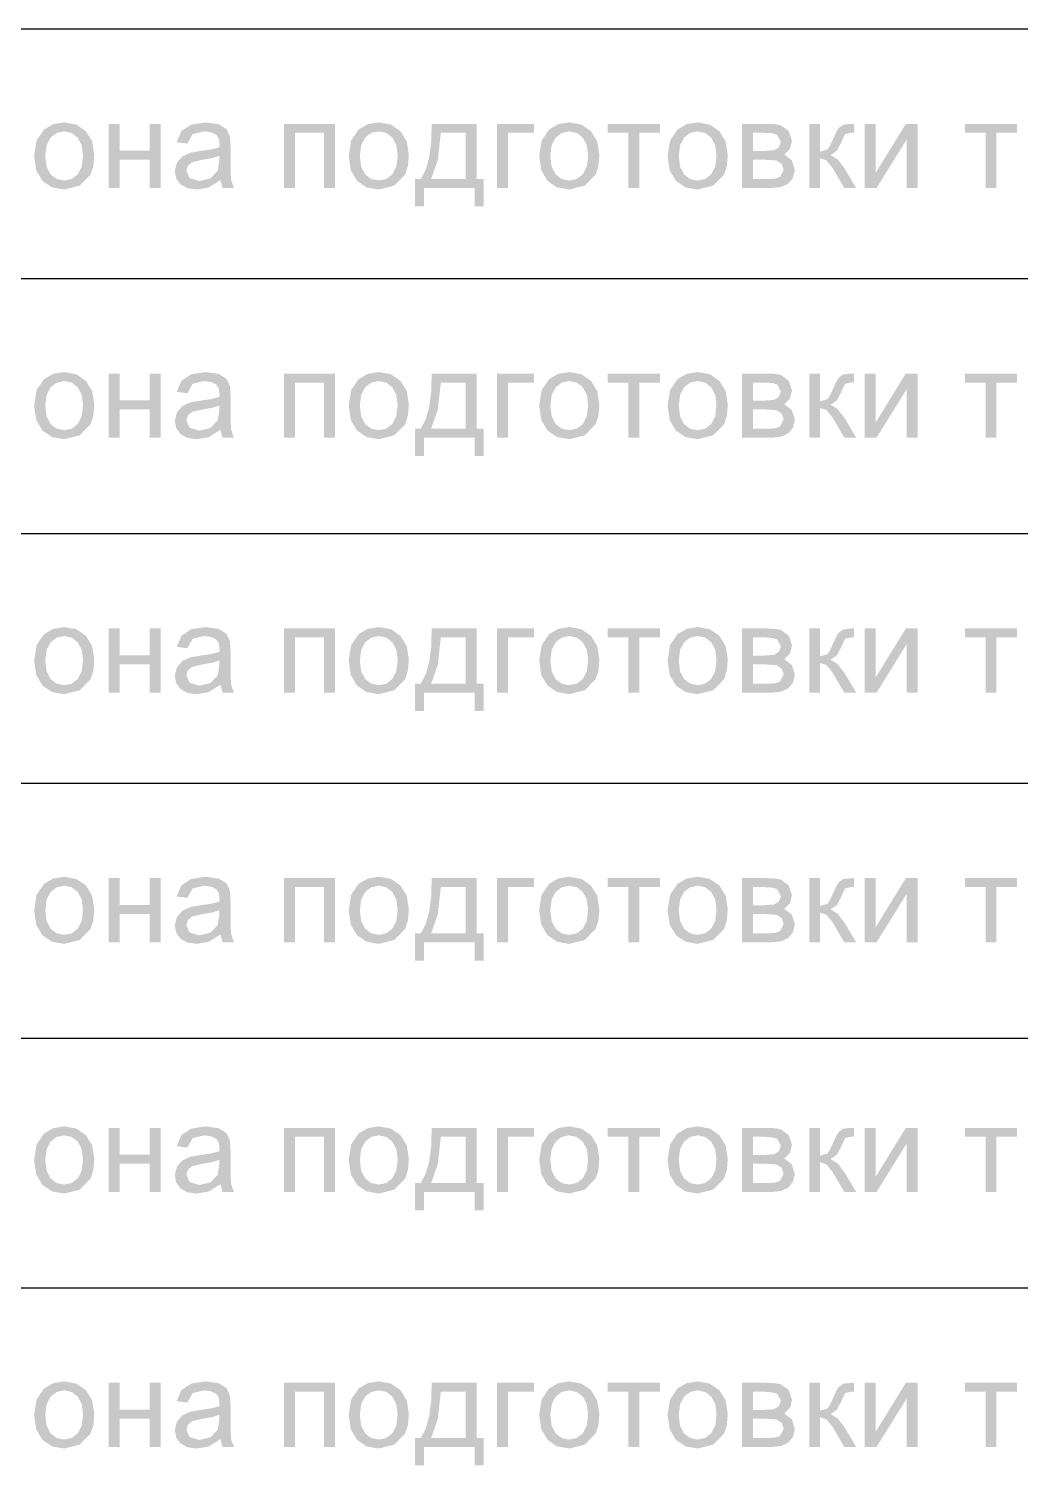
# Model space of a CAD drawing. Header units: millimetres. Extents: x 0 to 420, y 0 to 297.
# Drawn here: x 36.63 to 44.53, y 168.21 to 179.66 of the extents above; entities that cross this region are included whole.
import ezdxf

# ---------------------------------------------------------------- set-up
doc = ezdxf.new("R2010")
doc.units = ezdxf.units.MM
doc.layers.get('0').update_dxf_attribs({"linetype": 'CONTINUOUS'})

msp = doc.modelspace()

# ---------------------------------------------------------------- hatches: boundary and pattern name
at = {"true_color": 0x0000fb}
h = msp.add_hatch(color=0, dxfattribs=at)
h.paths.add_polyline_path([(36.668519, 178.648981), (36.688087, 178.77266), (36.747342, 178.859545), (36.820585, 178.901989), (36.908297, 178.91632), (37.004278, 178.898957), (37.080828, 178.846867), (37.131195, 178.76453), (37.148076, 178.656147), (37.140634, 178.567401), (37.11831, 178.500153), (37.032321, 178.41251), (36.908297, 178.38109), (36.811146, 178.398178), (36.734664, 178.449992), (36.685055, 178.533984)], flags=0)
h.paths.add_polyline_path([(36.757264, 178.648981), (36.768013, 178.562509), (36.800259, 178.501255), (36.848697, 178.464806), (36.908297, 178.452748), (36.967415, 178.464875), (37.015784, 178.501807), (37.04803, 178.563749), (37.058779, 178.651737), (37.04803, 178.734833), (37.015784, 178.795604), (36.967415, 178.832329), (36.908297, 178.844662), (36.848697, 178.832329), (36.800259, 178.795604), (36.768013, 178.734488)], flags=0)
for points in [[(37.262359, 178.904745), (37.349451, 178.904745), (37.349451, 178.691976), (37.58978, 178.691976), (37.58978, 178.904745), (37.676872, 178.904745), (37.676872, 178.392666), (37.58978, 178.392666), (37.58978, 178.619767), (37.349451, 178.619767), (37.349451, 178.392666), (37.262359, 178.392666)], [(38.661616, 178.904745), (39.065657, 178.904745), (39.065657, 178.392666), (38.979116, 178.392666), (38.979116, 178.833087), (38.748708, 178.833087), (38.748708, 178.392666), (38.661616, 178.392666)], [(40.358695, 178.904745), (40.653596, 178.904745), (40.653596, 178.833087), (40.445787, 178.833087), (40.445787, 178.392666), (40.358695, 178.392666)], [(41.241101, 178.904745), (41.657268, 178.904745), (41.657268, 178.833087), (41.492455, 178.833087), (41.492455, 178.392666), (41.406465, 178.392666), (41.406465, 178.833087), (41.241101, 178.833087)], [(42.847181, 178.904745), (42.934273, 178.904745), (42.934273, 178.683708), (42.992151, 178.699142), (43.012546, 178.730216), (43.041209, 178.792297), (43.063947, 178.842389), (43.08255, 178.872223), (43.11893, 178.89813), (43.186179, 178.904745), (43.203266, 178.904745), (43.203266, 178.833087), (43.179013, 178.833638), (43.135467, 178.823165), (43.122306, 178.802081), (43.104599, 178.760327), (43.068218, 178.690873), (43.017507, 178.655596), (43.073042, 178.622109), (43.12775, 178.551416), (43.222559, 178.392666), (43.127199, 178.392666), (43.034594, 178.551416), (42.984434, 178.614254), (42.934273, 178.629689), (42.934273, 178.392666), (42.847181, 178.392666)], [(43.289922, 178.904745), (43.377014, 178.904745), (43.377014, 178.514485), (43.617344, 178.904745), (43.71105, 178.904745), (43.71105, 178.392666), (43.62451, 178.392666), (43.62451, 178.780722), (43.383629, 178.392666), (43.289922, 178.392666)], [(44.088075, 178.904745), (44.504242, 178.904745), (44.504242, 178.833087), (44.339429, 178.833087), (44.339429, 178.392666), (44.253439, 178.392666), (44.253439, 178.833087), (44.088075, 178.833087)], [(37.262359, 176.915078), (37.349451, 176.915078), (37.349451, 176.702309), (37.58978, 176.702309), (37.58978, 176.915078), (37.676872, 176.915078), (37.676872, 176.402999), (37.58978, 176.402999), (37.58978, 176.6301), (37.349451, 176.6301), (37.349451, 176.402999), (37.262359, 176.402999)], [(38.661616, 176.915078), (39.065657, 176.915078), (39.065657, 176.402999), (38.979116, 176.402999), (38.979116, 176.84342), (38.748708, 176.84342), (38.748708, 176.402999), (38.661616, 176.402999)], [(40.358695, 176.915078), (40.653596, 176.915078), (40.653596, 176.84342), (40.445787, 176.84342), (40.445787, 176.402999), (40.358695, 176.402999)], [(41.241101, 176.915078), (41.657268, 176.915078), (41.657268, 176.84342), (41.492455, 176.84342), (41.492455, 176.402999), (41.406465, 176.402999), (41.406465, 176.84342), (41.241101, 176.84342)], [(42.847181, 176.915078), (42.934273, 176.915078), (42.934273, 176.694041), (42.992151, 176.709475), (43.012546, 176.74055), (43.041209, 176.80263), (43.063947, 176.852722), (43.08255, 176.882557), (43.11893, 176.908464), (43.186179, 176.915078), (43.203266, 176.915078), (43.203266, 176.84342), (43.179013, 176.843972), (43.135467, 176.833498), (43.122306, 176.812414), (43.104599, 176.77066), (43.068218, 176.701207), (43.017507, 176.665929), (43.073042, 176.632443), (43.12775, 176.561749), (43.222559, 176.402999), (43.127199, 176.402999), (43.034594, 176.561749), (42.984434, 176.624588), (42.934273, 176.640022), (42.934273, 176.402999), (42.847181, 176.402999)], [(43.289922, 176.915078), (43.377014, 176.915078), (43.377014, 176.524818), (43.617344, 176.915078), (43.71105, 176.915078), (43.71105, 176.402999), (43.62451, 176.402999), (43.62451, 176.791055), (43.383629, 176.402999), (43.289922, 176.402999)], [(44.088075, 176.915078), (44.504242, 176.915078), (44.504242, 176.84342), (44.339429, 176.84342), (44.339429, 176.402999), (44.253439, 176.402999), (44.253439, 176.84342), (44.088075, 176.84342)], [(37.262359, 174.883078), (37.349451, 174.883078), (37.349451, 174.670309), (37.58978, 174.670309), (37.58978, 174.883078), (37.676872, 174.883078), (37.676872, 174.370999), (37.58978, 174.370999), (37.58978, 174.5981), (37.349451, 174.5981), (37.349451, 174.370999), (37.262359, 174.370999)], [(38.661616, 174.883078), (39.065657, 174.883078), (39.065657, 174.370999), (38.979116, 174.370999), (38.979116, 174.81142), (38.748708, 174.81142), (38.748708, 174.370999), (38.661616, 174.370999)], [(40.358695, 174.883078), (40.653596, 174.883078), (40.653596, 174.81142), (40.445787, 174.81142), (40.445787, 174.370999), (40.358695, 174.370999)], [(41.241101, 174.883078), (41.657268, 174.883078), (41.657268, 174.81142), (41.492455, 174.81142), (41.492455, 174.370999), (41.406465, 174.370999), (41.406465, 174.81142), (41.241101, 174.81142)], [(42.847181, 174.883078), (42.934273, 174.883078), (42.934273, 174.662041), (42.992151, 174.677475), (43.012546, 174.70855), (43.041209, 174.77063), (43.063947, 174.820722), (43.08255, 174.850557), (43.11893, 174.876464), (43.186179, 174.883078), (43.203266, 174.883078), (43.203266, 174.81142), (43.179013, 174.811972), (43.135467, 174.801498), (43.122306, 174.780414), (43.104599, 174.73866), (43.068218, 174.669207), (43.017507, 174.633929), (43.073042, 174.600443), (43.12775, 174.529749), (43.222559, 174.370999), (43.127199, 174.370999), (43.034594, 174.529749), (42.984434, 174.592588), (42.934273, 174.608022), (42.934273, 174.370999), (42.847181, 174.370999)], [(43.289922, 174.883078), (43.377014, 174.883078), (43.377014, 174.492818), (43.617344, 174.883078), (43.71105, 174.883078), (43.71105, 174.370999), (43.62451, 174.370999), (43.62451, 174.759055), (43.383629, 174.370999), (43.289922, 174.370999)], [(44.088075, 174.883078), (44.504242, 174.883078), (44.504242, 174.81142), (44.339429, 174.81142), (44.339429, 174.370999), (44.253439, 174.370999), (44.253439, 174.81142), (44.088075, 174.81142)], [(37.262359, 172.893412), (37.349451, 172.893412), (37.349451, 172.680643), (37.58978, 172.680643), (37.58978, 172.893412), (37.676872, 172.893412), (37.676872, 172.381333), (37.58978, 172.381333), (37.58978, 172.608433), (37.349451, 172.608433), (37.349451, 172.381333), (37.262359, 172.381333)], [(38.661616, 172.893412), (39.065657, 172.893412), (39.065657, 172.381333), (38.979116, 172.381333), (38.979116, 172.821754), (38.748708, 172.821754), (38.748708, 172.381333), (38.661616, 172.381333)], [(40.358695, 172.893412), (40.653596, 172.893412), (40.653596, 172.821754), (40.445787, 172.821754), (40.445787, 172.381333), (40.358695, 172.381333)], [(41.241101, 172.893412), (41.657268, 172.893412), (41.657268, 172.821754), (41.492455, 172.821754), (41.492455, 172.381333), (41.406465, 172.381333), (41.406465, 172.821754), (41.241101, 172.821754)], [(42.847181, 172.893412), (42.934273, 172.893412), (42.934273, 172.672374), (42.992151, 172.687808), (43.012546, 172.718883), (43.041209, 172.780964), (43.063947, 172.831055), (43.08255, 172.86089), (43.11893, 172.886797), (43.186179, 172.893412), (43.203266, 172.893412), (43.203266, 172.821754), (43.179013, 172.822305), (43.135467, 172.811832), (43.122306, 172.790748), (43.104599, 172.748993), (43.068218, 172.67954), (43.017507, 172.644262), (43.073042, 172.610776), (43.12775, 172.540083), (43.222559, 172.381333), (43.127199, 172.381333), (43.034594, 172.540083), (42.984434, 172.602921), (42.934273, 172.618355), (42.934273, 172.381333), (42.847181, 172.381333)], [(43.289922, 172.893412), (43.377014, 172.893412), (43.377014, 172.503151), (43.617344, 172.893412), (43.71105, 172.893412), (43.71105, 172.381333), (43.62451, 172.381333), (43.62451, 172.769388), (43.383629, 172.381333), (43.289922, 172.381333)], [(44.088075, 172.893412), (44.504242, 172.893412), (44.504242, 172.821754), (44.339429, 172.821754), (44.339429, 172.381333), (44.253439, 172.381333), (44.253439, 172.821754), (44.088075, 172.821754)], [(37.262359, 170.903745), (37.349451, 170.903745), (37.349451, 170.690976), (37.58978, 170.690976), (37.58978, 170.903745), (37.676872, 170.903745), (37.676872, 170.391666), (37.58978, 170.391666), (37.58978, 170.618767), (37.349451, 170.618767), (37.349451, 170.391666), (37.262359, 170.391666)], [(38.661616, 170.903745), (39.065657, 170.903745), (39.065657, 170.391666), (38.979116, 170.391666), (38.979116, 170.832087), (38.748708, 170.832087), (38.748708, 170.391666), (38.661616, 170.391666)], [(40.358695, 170.903745), (40.653596, 170.903745), (40.653596, 170.832087), (40.445787, 170.832087), (40.445787, 170.391666), (40.358695, 170.391666)], [(41.241101, 170.903745), (41.657268, 170.903745), (41.657268, 170.832087), (41.492455, 170.832087), (41.492455, 170.391666), (41.406465, 170.391666), (41.406465, 170.832087), (41.241101, 170.832087)], [(42.847181, 170.903745), (42.934273, 170.903745), (42.934273, 170.682708), (42.992151, 170.698142), (43.012546, 170.729216), (43.041209, 170.791297), (43.063947, 170.841389), (43.08255, 170.871223), (43.11893, 170.89713), (43.186179, 170.903745), (43.203266, 170.903745), (43.203266, 170.832087), (43.179013, 170.832638), (43.135467, 170.822165), (43.122306, 170.801081), (43.104599, 170.759327), (43.068218, 170.689873), (43.017507, 170.654596), (43.073042, 170.621109), (43.12775, 170.550416), (43.222559, 170.391666), (43.127199, 170.391666), (43.034594, 170.550416), (42.984434, 170.613255), (42.934273, 170.628689), (42.934273, 170.391666), (42.847181, 170.391666)], [(43.289922, 170.903745), (43.377014, 170.903745), (43.377014, 170.513485), (43.617344, 170.903745), (43.71105, 170.903745), (43.71105, 170.391666), (43.62451, 170.391666), (43.62451, 170.779722), (43.383629, 170.391666), (43.289922, 170.391666)], [(44.088075, 170.903745), (44.504242, 170.903745), (44.504242, 170.832087), (44.339429, 170.832087), (44.339429, 170.391666), (44.253439, 170.391666), (44.253439, 170.832087), (44.088075, 170.832087)], [(37.262359, 168.871745), (37.349451, 168.871745), (37.349451, 168.658976), (37.58978, 168.658976), (37.58978, 168.871745), (37.676872, 168.871745), (37.676872, 168.359666), (37.58978, 168.359666), (37.58978, 168.586767), (37.349451, 168.586767), (37.349451, 168.359666), (37.262359, 168.359666)], [(38.661616, 168.871745), (39.065657, 168.871745), (39.065657, 168.359666), (38.979116, 168.359666), (38.979116, 168.800087), (38.748708, 168.800087), (38.748708, 168.359666), (38.661616, 168.359666)], [(40.358695, 168.871745), (40.653596, 168.871745), (40.653596, 168.800087), (40.445787, 168.800087), (40.445787, 168.359666), (40.358695, 168.359666)], [(41.241101, 168.871745), (41.657268, 168.871745), (41.657268, 168.800087), (41.492455, 168.800087), (41.492455, 168.359666), (41.406465, 168.359666), (41.406465, 168.800087), (41.241101, 168.800087)], [(42.847181, 168.871745), (42.934273, 168.871745), (42.934273, 168.650708), (42.992151, 168.666142), (43.012546, 168.697216), (43.041209, 168.759297), (43.063947, 168.809389), (43.08255, 168.839223), (43.11893, 168.86513), (43.186179, 168.871745), (43.203266, 168.871745), (43.203266, 168.800087), (43.179013, 168.800638), (43.135467, 168.790165), (43.122306, 168.769081), (43.104599, 168.727327), (43.068218, 168.657873), (43.017507, 168.622596), (43.073042, 168.589109), (43.12775, 168.518416), (43.222559, 168.359666), (43.127199, 168.359666), (43.034594, 168.518416), (42.984434, 168.581255), (42.934273, 168.596689), (42.934273, 168.359666), (42.847181, 168.359666)], [(43.289922, 168.871745), (43.377014, 168.871745), (43.377014, 168.481485), (43.617344, 168.871745), (43.71105, 168.871745), (43.71105, 168.359666), (43.62451, 168.359666), (43.62451, 168.747722), (43.383629, 168.359666), (43.289922, 168.359666)], [(44.088075, 168.871745), (44.504242, 168.871745), (44.504242, 168.800087), (44.339429, 168.800087), (44.339429, 168.359666), (44.253439, 168.359666), (44.253439, 168.800087), (44.088075, 168.800087)]]:
    msp.add_hatch(color=0, dxfattribs=at).paths.add_polyline_path(points, flags=0)
h = msp.add_hatch(color=0, dxfattribs=at)
h.paths.add_polyline_path([(38.153675, 178.456056), (38.06052, 178.397627), (37.964608, 178.38109), (37.889919, 178.391426), (37.835073, 178.422432), (37.801104, 178.469285), (37.789873, 178.527714), (37.806961, 178.596064), (37.851609, 178.646225), (37.914448, 178.674888), (37.991618, 178.688117), (38.082431, 178.701347), (38.145958, 178.717883), (38.146509, 178.740483), (38.140377, 178.785614), (38.122256, 178.815448), (38.080501, 178.83729), (38.023037, 178.844662), (37.932638, 178.823165), (37.889643, 178.747097), (37.804756, 178.758673), (37.84279, 178.846867), (37.919409, 178.89813), (38.035715, 178.91632), (38.1421, 178.900886), (38.202733, 178.86175), (38.229743, 178.803321), (38.234153, 178.722844), (38.234153, 178.607089), (38.235462, 178.508352), (38.239665, 178.453851), (38.261713, 178.392666), (38.170763, 178.392666)], flags=0)
h.paths.add_polyline_path([(38.145958, 178.649532), (38.086909, 178.631618), (38.004296, 178.617011), (37.928779, 178.599372), (37.894604, 178.57126), (37.882477, 178.529919), (37.908384, 178.472041), (37.985554, 178.44889), (38.074851, 178.470939), (38.132178, 178.531021), (38.145958, 178.618113)], flags=0)
h = msp.add_hatch(color=0, dxfattribs=at)
h.paths.add_polyline_path([(39.176279, 178.648981), (39.195847, 178.77266), (39.255103, 178.859545), (39.328345, 178.901989), (39.416058, 178.91632), (39.512038, 178.898957), (39.588588, 178.846867), (39.638955, 178.76453), (39.655836, 178.656147), (39.648395, 178.567401), (39.626071, 178.500153), (39.540081, 178.41251), (39.416058, 178.38109), (39.318906, 178.398178), (39.242425, 178.449992), (39.192815, 178.533984)], flags=0)
h.paths.add_polyline_path([(39.265025, 178.648981), (39.275773, 178.562509), (39.308019, 178.501255), (39.356457, 178.464806), (39.416058, 178.452748), (39.475175, 178.464875), (39.523544, 178.501807), (39.555791, 178.563749), (39.566539, 178.651737), (39.555791, 178.734833), (39.523544, 178.795604), (39.475175, 178.832329), (39.416058, 178.844662), (39.356457, 178.832329), (39.308019, 178.795604), (39.275773, 178.734488)], flags=0)
h = msp.add_hatch(color=0, dxfattribs=at)
h.paths.add_polyline_path([(39.837918, 178.904745), (40.195106, 178.904745), (40.195106, 178.464324), (40.250779, 178.464324), (40.250779, 178.247696), (40.179121, 178.247696), (40.179121, 178.392666), (39.776182, 178.392666), (39.776182, 178.247696), (39.704524, 178.247696), (39.704524, 178.464324), (39.750275, 178.464324), (39.789859, 178.538333), (39.817661, 178.636372), (39.833681, 178.758492)], flags=0)
h.paths.add_polyline_path([(39.910679, 178.833087), (39.886356, 178.616046), (39.833509, 178.464324), (40.108565, 178.464324), (40.108565, 178.833087)], flags=0)
h = msp.add_hatch(color=0, dxfattribs=at)
h.paths.add_polyline_path([(40.694665, 178.648981), (40.714233, 178.77266), (40.773489, 178.859545), (40.846732, 178.901989), (40.934444, 178.91632), (41.030424, 178.898957), (41.106974, 178.846867), (41.157341, 178.76453), (41.174222, 178.656147), (41.166781, 178.567401), (41.144457, 178.500153), (41.058467, 178.41251), (40.934444, 178.38109), (40.837292, 178.398178), (40.760811, 178.449992), (40.711202, 178.533984)], flags=0)
h.paths.add_polyline_path([(40.783411, 178.648981), (40.794159, 178.562509), (40.826406, 178.501255), (40.874844, 178.464806), (40.934444, 178.452748), (40.993562, 178.464875), (41.041931, 178.501807), (41.074177, 178.563749), (41.084926, 178.651737), (41.074177, 178.734833), (41.041931, 178.795604), (40.993562, 178.832329), (40.934444, 178.844662), (40.874844, 178.832329), (40.826406, 178.795604), (40.794159, 178.734488)], flags=0)
h = msp.add_hatch(color=0, dxfattribs=at)
h.paths.add_polyline_path([(41.718364, 178.648981), (41.737932, 178.77266), (41.797188, 178.859545), (41.870431, 178.901989), (41.958143, 178.91632), (42.054123, 178.898957), (42.130673, 178.846867), (42.181041, 178.76453), (42.197922, 178.656147), (42.19048, 178.567401), (42.168156, 178.500153), (42.082166, 178.41251), (41.958143, 178.38109), (41.860991, 178.398178), (41.78451, 178.449992), (41.734901, 178.533984)], flags=0)
h.paths.add_polyline_path([(41.80711, 178.648981), (41.817859, 178.562509), (41.850105, 178.501255), (41.898543, 178.464806), (41.958143, 178.452748), (42.017261, 178.464875), (42.06563, 178.501807), (42.097876, 178.563749), (42.108625, 178.651737), (42.097876, 178.734833), (42.06563, 178.795604), (42.017261, 178.832329), (41.958143, 178.844662), (41.898543, 178.832329), (41.850105, 178.795604), (41.817859, 178.734488)], flags=0)
h = msp.add_hatch(color=0, dxfattribs=at)
h.paths.add_polyline_path([(42.312204, 178.904745), (42.512296, 178.904745), (42.576443, 178.901575), (42.621987, 178.892618), (42.683723, 178.847419), (42.709631, 178.769146), (42.694197, 178.704654), (42.648997, 178.659454), (42.708528, 178.614254), (42.732782, 178.535982), (42.717141, 178.472454), (42.680416, 178.427944), (42.622539, 178.401416), (42.543164, 178.392666), (42.312204, 178.392666)], flags=0)
h.paths.add_polyline_path([(42.399296, 178.68922), (42.491901, 178.68922), (42.567417, 178.694732), (42.6049, 178.718434), (42.621436, 178.760878), (42.592773, 178.817102), (42.553843, 178.829022), (42.494657, 178.833087), (42.399296, 178.833087)], flags=0)
h.paths.add_polyline_path([(42.399296, 178.464324), (42.513398, 178.464324), (42.575479, 178.468527), (42.614822, 178.481412), (42.643485, 178.540392), (42.6275, 178.585591), (42.586158, 178.612601), (42.504027, 178.618113), (42.399296, 178.618113)], flags=0)
h = msp.add_hatch(color=0, dxfattribs=at)
h.paths.add_polyline_path([(36.668519, 176.659314), (36.688087, 176.782993), (36.747342, 176.869879), (36.820585, 176.912322), (36.908297, 176.926654), (37.004278, 176.909291), (37.080828, 176.857201), (37.131195, 176.774863), (37.148076, 176.66648), (37.140634, 176.577735), (37.11831, 176.510486), (37.032321, 176.422843), (36.908297, 176.391424), (36.811146, 176.408511), (36.734664, 176.460326), (36.685055, 176.544317)], flags=0)
h.paths.add_polyline_path([(36.757264, 176.659314), (36.768013, 176.572843), (36.800259, 176.511589), (36.848697, 176.47514), (36.908297, 176.463082), (36.967415, 176.475208), (37.015784, 176.51214), (37.04803, 176.574083), (37.058779, 176.66207), (37.04803, 176.745166), (37.015784, 176.805938), (36.967415, 176.842662), (36.908297, 176.854996), (36.848697, 176.842662), (36.800259, 176.805938), (36.768013, 176.744822)], flags=0)
h = msp.add_hatch(color=0, dxfattribs=at)
h.paths.add_polyline_path([(38.153675, 176.466389), (38.06052, 176.40796), (37.964608, 176.391424), (37.889919, 176.401759), (37.835073, 176.432765), (37.801104, 176.479618), (37.789873, 176.538047), (37.806961, 176.606398), (37.851609, 176.656558), (37.914448, 176.685222), (37.991618, 176.698451), (38.082431, 176.71168), (38.145958, 176.728216), (38.146509, 176.750816), (38.140377, 176.795947), (38.122256, 176.825781), (38.080501, 176.847623), (38.023037, 176.854996), (37.932638, 176.833498), (37.889643, 176.757431), (37.804756, 176.769006), (37.84279, 176.857201), (37.919409, 176.908464), (38.035715, 176.926654), (38.1421, 176.91122), (38.202733, 176.872083), (38.229743, 176.813655), (38.234153, 176.733177), (38.234153, 176.617422), (38.235462, 176.518686), (38.239665, 176.464184), (38.261713, 176.402999), (38.170763, 176.402999)], flags=0)
h.paths.add_polyline_path([(38.145958, 176.659866), (38.086909, 176.641951), (38.004296, 176.627344), (37.928779, 176.609705), (37.894604, 176.581593), (37.882477, 176.540252), (37.908384, 176.482374), (37.985554, 176.459223), (38.074851, 176.481272), (38.132178, 176.541354), (38.145958, 176.628446)], flags=0)
h = msp.add_hatch(color=0, dxfattribs=at)
h.paths.add_polyline_path([(39.176279, 176.659314), (39.195847, 176.782993), (39.255103, 176.869879), (39.328345, 176.912322), (39.416058, 176.926654), (39.512038, 176.909291), (39.588588, 176.857201), (39.638955, 176.774863), (39.655836, 176.66648), (39.648395, 176.577735), (39.626071, 176.510486), (39.540081, 176.422843), (39.416058, 176.391424), (39.318906, 176.408511), (39.242425, 176.460326), (39.192815, 176.544317)], flags=0)
h.paths.add_polyline_path([(39.265025, 176.659314), (39.275773, 176.572843), (39.308019, 176.511589), (39.356457, 176.47514), (39.416058, 176.463082), (39.475175, 176.475208), (39.523544, 176.51214), (39.555791, 176.574083), (39.566539, 176.66207), (39.555791, 176.745166), (39.523544, 176.805938), (39.475175, 176.842662), (39.416058, 176.854996), (39.356457, 176.842662), (39.308019, 176.805938), (39.275773, 176.744822)], flags=0)
h = msp.add_hatch(color=0, dxfattribs=at)
h.paths.add_polyline_path([(39.837918, 176.915078), (40.195106, 176.915078), (40.195106, 176.474657), (40.250779, 176.474657), (40.250779, 176.25803), (40.179121, 176.25803), (40.179121, 176.402999), (39.776182, 176.402999), (39.776182, 176.25803), (39.704524, 176.25803), (39.704524, 176.474657), (39.750275, 176.474657), (39.789859, 176.548667), (39.817661, 176.646705), (39.833681, 176.768825)], flags=0)
h.paths.add_polyline_path([(39.910679, 176.84342), (39.886356, 176.626379), (39.833509, 176.474657), (40.108565, 176.474657), (40.108565, 176.84342)], flags=0)
h = msp.add_hatch(color=0, dxfattribs=at)
h.paths.add_polyline_path([(40.694665, 176.659314), (40.714233, 176.782993), (40.773489, 176.869879), (40.846732, 176.912322), (40.934444, 176.926654), (41.030424, 176.909291), (41.106974, 176.857201), (41.157341, 176.774863), (41.174222, 176.66648), (41.166781, 176.577735), (41.144457, 176.510486), (41.058467, 176.422843), (40.934444, 176.391424), (40.837292, 176.408511), (40.760811, 176.460326), (40.711202, 176.544317)], flags=0)
h.paths.add_polyline_path([(40.783411, 176.659314), (40.794159, 176.572843), (40.826406, 176.511589), (40.874844, 176.47514), (40.934444, 176.463082), (40.993562, 176.475208), (41.041931, 176.51214), (41.074177, 176.574083), (41.084926, 176.66207), (41.074177, 176.745166), (41.041931, 176.805938), (40.993562, 176.842662), (40.934444, 176.854996), (40.874844, 176.842662), (40.826406, 176.805938), (40.794159, 176.744822)], flags=0)
h = msp.add_hatch(color=0, dxfattribs=at)
h.paths.add_polyline_path([(41.718364, 176.659314), (41.737932, 176.782993), (41.797188, 176.869879), (41.870431, 176.912322), (41.958143, 176.926654), (42.054123, 176.909291), (42.130673, 176.857201), (42.181041, 176.774863), (42.197922, 176.66648), (42.19048, 176.577735), (42.168156, 176.510486), (42.082166, 176.422843), (41.958143, 176.391424), (41.860991, 176.408511), (41.78451, 176.460326), (41.734901, 176.544317)], flags=0)
h.paths.add_polyline_path([(41.80711, 176.659314), (41.817859, 176.572843), (41.850105, 176.511589), (41.898543, 176.47514), (41.958143, 176.463082), (42.017261, 176.475208), (42.06563, 176.51214), (42.097876, 176.574083), (42.108625, 176.66207), (42.097876, 176.745166), (42.06563, 176.805938), (42.017261, 176.842662), (41.958143, 176.854996), (41.898543, 176.842662), (41.850105, 176.805938), (41.817859, 176.744822)], flags=0)
h = msp.add_hatch(color=0, dxfattribs=at)
h.paths.add_polyline_path([(42.312204, 176.915078), (42.512296, 176.915078), (42.576443, 176.911909), (42.621987, 176.902952), (42.683723, 176.857752), (42.709631, 176.779479), (42.694197, 176.714987), (42.648997, 176.669787), (42.708528, 176.624588), (42.732782, 176.546315), (42.717141, 176.482788), (42.680416, 176.438277), (42.622539, 176.41175), (42.543164, 176.402999), (42.312204, 176.402999)], flags=0)
h.paths.add_polyline_path([(42.399296, 176.699553), (42.491901, 176.699553), (42.567417, 176.705065), (42.6049, 176.728768), (42.621436, 176.771211), (42.592773, 176.827435), (42.553843, 176.839355), (42.494657, 176.84342), (42.399296, 176.84342)], flags=0)
h.paths.add_polyline_path([(42.399296, 176.474657), (42.513398, 176.474657), (42.575479, 176.47886), (42.614822, 176.491745), (42.643485, 176.550725), (42.6275, 176.595925), (42.586158, 176.622934), (42.504027, 176.628446), (42.399296, 176.628446)], flags=0)
h = msp.add_hatch(color=0, dxfattribs=at)
h.paths.add_polyline_path([(36.668519, 174.627314), (36.688087, 174.750993), (36.747342, 174.837879), (36.820585, 174.880322), (36.908297, 174.894654), (37.004278, 174.877291), (37.080828, 174.825201), (37.131195, 174.742863), (37.148076, 174.63448), (37.140634, 174.545735), (37.11831, 174.478486), (37.032321, 174.390843), (36.908297, 174.359424), (36.811146, 174.376511), (36.734664, 174.428326), (36.685055, 174.512317)], flags=0)
h.paths.add_polyline_path([(36.757264, 174.627314), (36.768013, 174.540843), (36.800259, 174.479589), (36.848697, 174.44314), (36.908297, 174.431082), (36.967415, 174.443209), (37.015784, 174.48014), (37.04803, 174.542083), (37.058779, 174.63007), (37.04803, 174.713166), (37.015784, 174.773938), (36.967415, 174.810662), (36.908297, 174.822996), (36.848697, 174.810662), (36.800259, 174.773938), (36.768013, 174.712822)], flags=0)
h = msp.add_hatch(color=0, dxfattribs=at)
h.paths.add_polyline_path([(38.153675, 174.434389), (38.06052, 174.37596), (37.964608, 174.359424), (37.889919, 174.369759), (37.835073, 174.400765), (37.801104, 174.447618), (37.789873, 174.506047), (37.806961, 174.574398), (37.851609, 174.624558), (37.914448, 174.653222), (37.991618, 174.666451), (38.082431, 174.67968), (38.145958, 174.696216), (38.146509, 174.718816), (38.140377, 174.763947), (38.122256, 174.793781), (38.080501, 174.815623), (38.023037, 174.822996), (37.932638, 174.801498), (37.889643, 174.725431), (37.804756, 174.737006), (37.84279, 174.825201), (37.919409, 174.876464), (38.035715, 174.894654), (38.1421, 174.87922), (38.202733, 174.840084), (38.229743, 174.781655), (38.234153, 174.701177), (38.234153, 174.585422), (38.235462, 174.486686), (38.239665, 174.432184), (38.261713, 174.370999), (38.170763, 174.370999)], flags=0)
h.paths.add_polyline_path([(38.145958, 174.627866), (38.086909, 174.609951), (38.004296, 174.595344), (37.928779, 174.577705), (37.894604, 174.549593), (37.882477, 174.508252), (37.908384, 174.450374), (37.985554, 174.427223), (38.074851, 174.449272), (38.132178, 174.509354), (38.145958, 174.596446)], flags=0)
h = msp.add_hatch(color=0, dxfattribs=at)
h.paths.add_polyline_path([(39.176279, 174.627314), (39.195847, 174.750993), (39.255103, 174.837879), (39.328345, 174.880322), (39.416058, 174.894654), (39.512038, 174.877291), (39.588588, 174.825201), (39.638955, 174.742863), (39.655836, 174.63448), (39.648395, 174.545735), (39.626071, 174.478486), (39.540081, 174.390843), (39.416058, 174.359424), (39.318906, 174.376511), (39.242425, 174.428326), (39.192815, 174.512317)], flags=0)
h.paths.add_polyline_path([(39.265025, 174.627314), (39.275773, 174.540843), (39.308019, 174.479589), (39.356457, 174.44314), (39.416058, 174.431082), (39.475175, 174.443209), (39.523544, 174.48014), (39.555791, 174.542083), (39.566539, 174.63007), (39.555791, 174.713166), (39.523544, 174.773938), (39.475175, 174.810662), (39.416058, 174.822996), (39.356457, 174.810662), (39.308019, 174.773938), (39.275773, 174.712822)], flags=0)
h = msp.add_hatch(color=0, dxfattribs=at)
h.paths.add_polyline_path([(39.837918, 174.883078), (40.195106, 174.883078), (40.195106, 174.442657), (40.250779, 174.442657), (40.250779, 174.22603), (40.179121, 174.22603), (40.179121, 174.370999), (39.776182, 174.370999), (39.776182, 174.22603), (39.704524, 174.22603), (39.704524, 174.442657), (39.750275, 174.442657), (39.789859, 174.516667), (39.817661, 174.614705), (39.833681, 174.736825)], flags=0)
h.paths.add_polyline_path([(39.910679, 174.81142), (39.886356, 174.594379), (39.833509, 174.442657), (40.108565, 174.442657), (40.108565, 174.81142)], flags=0)
h = msp.add_hatch(color=0, dxfattribs=at)
h.paths.add_polyline_path([(40.694665, 174.627314), (40.714233, 174.750993), (40.773489, 174.837879), (40.846732, 174.880322), (40.934444, 174.894654), (41.030424, 174.877291), (41.106974, 174.825201), (41.157341, 174.742863), (41.174222, 174.63448), (41.166781, 174.545735), (41.144457, 174.478486), (41.058467, 174.390843), (40.934444, 174.359424), (40.837292, 174.376511), (40.760811, 174.428326), (40.711202, 174.512317)], flags=0)
h.paths.add_polyline_path([(40.783411, 174.627314), (40.794159, 174.540843), (40.826406, 174.479589), (40.874844, 174.44314), (40.934444, 174.431082), (40.993562, 174.443209), (41.041931, 174.48014), (41.074177, 174.542083), (41.084926, 174.63007), (41.074177, 174.713166), (41.041931, 174.773938), (40.993562, 174.810662), (40.934444, 174.822996), (40.874844, 174.810662), (40.826406, 174.773938), (40.794159, 174.712822)], flags=0)
h = msp.add_hatch(color=0, dxfattribs=at)
h.paths.add_polyline_path([(41.718364, 174.627314), (41.737932, 174.750993), (41.797188, 174.837879), (41.870431, 174.880322), (41.958143, 174.894654), (42.054123, 174.877291), (42.130673, 174.825201), (42.181041, 174.742863), (42.197922, 174.63448), (42.19048, 174.545735), (42.168156, 174.478486), (42.082166, 174.390843), (41.958143, 174.359424), (41.860991, 174.376511), (41.78451, 174.428326), (41.734901, 174.512317)], flags=0)
h.paths.add_polyline_path([(41.80711, 174.627314), (41.817859, 174.540843), (41.850105, 174.479589), (41.898543, 174.44314), (41.958143, 174.431082), (42.017261, 174.443209), (42.06563, 174.48014), (42.097876, 174.542083), (42.108625, 174.63007), (42.097876, 174.713166), (42.06563, 174.773938), (42.017261, 174.810662), (41.958143, 174.822996), (41.898543, 174.810662), (41.850105, 174.773938), (41.817859, 174.712822)], flags=0)
h = msp.add_hatch(color=0, dxfattribs=at)
h.paths.add_polyline_path([(42.312204, 174.883078), (42.512296, 174.883078), (42.576443, 174.879909), (42.621987, 174.870952), (42.683723, 174.825752), (42.709631, 174.747479), (42.694197, 174.682987), (42.648997, 174.637787), (42.708528, 174.592588), (42.732782, 174.514315), (42.717141, 174.450788), (42.680416, 174.406277), (42.622539, 174.37975), (42.543164, 174.370999), (42.312204, 174.370999)], flags=0)
h.paths.add_polyline_path([(42.399296, 174.667553), (42.491901, 174.667553), (42.567417, 174.673065), (42.6049, 174.696768), (42.621436, 174.739211), (42.592773, 174.795435), (42.553843, 174.807355), (42.494657, 174.81142), (42.399296, 174.81142)], flags=0)
h.paths.add_polyline_path([(42.399296, 174.442657), (42.513398, 174.442657), (42.575479, 174.44686), (42.614822, 174.459745), (42.643485, 174.518725), (42.6275, 174.563925), (42.586158, 174.590934), (42.504027, 174.596446), (42.399296, 174.596446)], flags=0)
h = msp.add_hatch(color=0, dxfattribs=at)
h.paths.add_polyline_path([(36.668519, 172.637648), (36.688087, 172.761327), (36.747342, 172.848212), (36.820585, 172.890656), (36.908297, 172.904987), (37.004278, 172.887624), (37.080828, 172.835534), (37.131195, 172.753196), (37.148076, 172.644814), (37.140634, 172.556068), (37.11831, 172.48882), (37.032321, 172.401176), (36.908297, 172.369757), (36.811146, 172.386845), (36.734664, 172.438659), (36.685055, 172.52265)], flags=0)
h.paths.add_polyline_path([(36.757264, 172.637648), (36.768013, 172.551176), (36.800259, 172.489922), (36.848697, 172.453473), (36.908297, 172.441415), (36.967415, 172.453542), (37.015784, 172.490473), (37.04803, 172.552416), (37.058779, 172.640404), (37.04803, 172.7235), (37.015784, 172.784271), (36.967415, 172.820996), (36.908297, 172.833329), (36.848697, 172.820996), (36.800259, 172.784271), (36.768013, 172.723155)], flags=0)
h = msp.add_hatch(color=0, dxfattribs=at)
h.paths.add_polyline_path([(38.153675, 172.444722), (38.06052, 172.386294), (37.964608, 172.369757), (37.889919, 172.380092), (37.835073, 172.411098), (37.801104, 172.457952), (37.789873, 172.51638), (37.806961, 172.584731), (37.851609, 172.634892), (37.914448, 172.663555), (37.991618, 172.676784), (38.082431, 172.690013), (38.145958, 172.70655), (38.146509, 172.729149), (38.140377, 172.77428), (38.122256, 172.804115), (38.080501, 172.825957), (38.023037, 172.833329), (37.932638, 172.811832), (37.889643, 172.735764), (37.804756, 172.74734), (37.84279, 172.835534), (37.919409, 172.886797), (38.035715, 172.904987), (38.1421, 172.889553), (38.202733, 172.850417), (38.229743, 172.791988), (38.234153, 172.711511), (38.234153, 172.595755), (38.235462, 172.497019), (38.239665, 172.442518), (38.261713, 172.381333), (38.170763, 172.381333)], flags=0)
h.paths.add_polyline_path([(38.145958, 172.638199), (38.086909, 172.620284), (38.004296, 172.605677), (37.928779, 172.588038), (37.894604, 172.559926), (37.882477, 172.518585), (37.908384, 172.460708), (37.985554, 172.437557), (38.074851, 172.459605), (38.132178, 172.519688), (38.145958, 172.60678)], flags=0)
h = msp.add_hatch(color=0, dxfattribs=at)
h.paths.add_polyline_path([(39.176279, 172.637648), (39.195847, 172.761327), (39.255103, 172.848212), (39.328345, 172.890656), (39.416058, 172.904987), (39.512038, 172.887624), (39.588588, 172.835534), (39.638955, 172.753196), (39.655836, 172.644814), (39.648395, 172.556068), (39.626071, 172.48882), (39.540081, 172.401176), (39.416058, 172.369757), (39.318906, 172.386845), (39.242425, 172.438659), (39.192815, 172.52265)], flags=0)
h.paths.add_polyline_path([(39.265025, 172.637648), (39.275773, 172.551176), (39.308019, 172.489922), (39.356457, 172.453473), (39.416058, 172.441415), (39.475175, 172.453542), (39.523544, 172.490473), (39.555791, 172.552416), (39.566539, 172.640404), (39.555791, 172.7235), (39.523544, 172.784271), (39.475175, 172.820996), (39.416058, 172.833329), (39.356457, 172.820996), (39.308019, 172.784271), (39.275773, 172.723155)], flags=0)
h = msp.add_hatch(color=0, dxfattribs=at)
h.paths.add_polyline_path([(39.837918, 172.893412), (40.195106, 172.893412), (40.195106, 172.452991), (40.250779, 172.452991), (40.250779, 172.236363), (40.179121, 172.236363), (40.179121, 172.381333), (39.776182, 172.381333), (39.776182, 172.236363), (39.704524, 172.236363), (39.704524, 172.452991), (39.750275, 172.452991), (39.789859, 172.527), (39.817661, 172.625039), (39.833681, 172.747159)], flags=0)
h.paths.add_polyline_path([(39.910679, 172.821754), (39.886356, 172.604713), (39.833509, 172.452991), (40.108565, 172.452991), (40.108565, 172.821754)], flags=0)
h = msp.add_hatch(color=0, dxfattribs=at)
h.paths.add_polyline_path([(40.694665, 172.637648), (40.714233, 172.761327), (40.773489, 172.848212), (40.846732, 172.890656), (40.934444, 172.904987), (41.030424, 172.887624), (41.106974, 172.835534), (41.157341, 172.753196), (41.174222, 172.644814), (41.166781, 172.556068), (41.144457, 172.48882), (41.058467, 172.401176), (40.934444, 172.369757), (40.837292, 172.386845), (40.760811, 172.438659), (40.711202, 172.52265)], flags=0)
h.paths.add_polyline_path([(40.783411, 172.637648), (40.794159, 172.551176), (40.826406, 172.489922), (40.874844, 172.453473), (40.934444, 172.441415), (40.993562, 172.453542), (41.041931, 172.490473), (41.074177, 172.552416), (41.084926, 172.640404), (41.074177, 172.7235), (41.041931, 172.784271), (40.993562, 172.820996), (40.934444, 172.833329), (40.874844, 172.820996), (40.826406, 172.784271), (40.794159, 172.723155)], flags=0)
h = msp.add_hatch(color=0, dxfattribs=at)
h.paths.add_polyline_path([(41.718364, 172.637648), (41.737932, 172.761327), (41.797188, 172.848212), (41.870431, 172.890656), (41.958143, 172.904987), (42.054123, 172.887624), (42.130673, 172.835534), (42.181041, 172.753196), (42.197922, 172.644814), (42.19048, 172.556068), (42.168156, 172.48882), (42.082166, 172.401176), (41.958143, 172.369757), (41.860991, 172.386845), (41.78451, 172.438659), (41.734901, 172.52265)], flags=0)
h.paths.add_polyline_path([(41.80711, 172.637648), (41.817859, 172.551176), (41.850105, 172.489922), (41.898543, 172.453473), (41.958143, 172.441415), (42.017261, 172.453542), (42.06563, 172.490473), (42.097876, 172.552416), (42.108625, 172.640404), (42.097876, 172.7235), (42.06563, 172.784271), (42.017261, 172.820996), (41.958143, 172.833329), (41.898543, 172.820996), (41.850105, 172.784271), (41.817859, 172.723155)], flags=0)
h = msp.add_hatch(color=0, dxfattribs=at)
h.paths.add_polyline_path([(42.312204, 172.893412), (42.512296, 172.893412), (42.576443, 172.890242), (42.621987, 172.881285), (42.683723, 172.836085), (42.709631, 172.757813), (42.694197, 172.69332), (42.648997, 172.648121), (42.708528, 172.602921), (42.732782, 172.524649), (42.717141, 172.461121), (42.680416, 172.41661), (42.622539, 172.390083), (42.543164, 172.381333), (42.312204, 172.381333)], flags=0)
h.paths.add_polyline_path([(42.399296, 172.677886), (42.491901, 172.677886), (42.567417, 172.683399), (42.6049, 172.707101), (42.621436, 172.749544), (42.592773, 172.805768), (42.553843, 172.817688), (42.494657, 172.821754), (42.399296, 172.821754)], flags=0)
h.paths.add_polyline_path([(42.399296, 172.452991), (42.513398, 172.452991), (42.575479, 172.457194), (42.614822, 172.470078), (42.643485, 172.529058), (42.6275, 172.574258), (42.586158, 172.601268), (42.504027, 172.60678), (42.399296, 172.60678)], flags=0)
h = msp.add_hatch(color=0, dxfattribs=at)
h.paths.add_polyline_path([(36.668519, 170.647981), (36.688087, 170.77166), (36.747342, 170.858545), (36.820585, 170.900989), (36.908297, 170.91532), (37.004278, 170.897957), (37.080828, 170.845867), (37.131195, 170.76353), (37.148076, 170.655147), (37.140634, 170.566401), (37.11831, 170.499153), (37.032321, 170.41151), (36.908297, 170.38009), (36.811146, 170.397178), (36.734664, 170.448992), (36.685055, 170.532984)], flags=0)
h.paths.add_polyline_path([(36.757264, 170.647981), (36.768013, 170.561509), (36.800259, 170.500255), (36.848697, 170.463806), (36.908297, 170.451748), (36.967415, 170.463875), (37.015784, 170.500807), (37.04803, 170.562749), (37.058779, 170.650737), (37.04803, 170.733833), (37.015784, 170.794604), (36.967415, 170.831329), (36.908297, 170.843663), (36.848697, 170.831329), (36.800259, 170.794604), (36.768013, 170.733488)], flags=0)
h = msp.add_hatch(color=0, dxfattribs=at)
h.paths.add_polyline_path([(38.153675, 170.455056), (38.06052, 170.396627), (37.964608, 170.38009), (37.889919, 170.390426), (37.835073, 170.421432), (37.801104, 170.468285), (37.789873, 170.526714), (37.806961, 170.595064), (37.851609, 170.645225), (37.914448, 170.673888), (37.991618, 170.687117), (38.082431, 170.700347), (38.145958, 170.716883), (38.146509, 170.739483), (38.140377, 170.784614), (38.122256, 170.814448), (38.080501, 170.83629), (38.023037, 170.843663), (37.932638, 170.822165), (37.889643, 170.746097), (37.804756, 170.757673), (37.84279, 170.845867), (37.919409, 170.89713), (38.035715, 170.91532), (38.1421, 170.899886), (38.202733, 170.86075), (38.229743, 170.802321), (38.234153, 170.721844), (38.234153, 170.606089), (38.235462, 170.507352), (38.239665, 170.452851), (38.261713, 170.391666), (38.170763, 170.391666)], flags=0)
h.paths.add_polyline_path([(38.145958, 170.648532), (38.086909, 170.630618), (38.004296, 170.616011), (37.928779, 170.598372), (37.894604, 170.57026), (37.882477, 170.528919), (37.908384, 170.471041), (37.985554, 170.44789), (38.074851, 170.469939), (38.132178, 170.530021), (38.145958, 170.617113)], flags=0)
h = msp.add_hatch(color=0, dxfattribs=at)
h.paths.add_polyline_path([(39.176279, 170.647981), (39.195847, 170.77166), (39.255103, 170.858545), (39.328345, 170.900989), (39.416058, 170.91532), (39.512038, 170.897957), (39.588588, 170.845867), (39.638955, 170.76353), (39.655836, 170.655147), (39.648395, 170.566401), (39.626071, 170.499153), (39.540081, 170.41151), (39.416058, 170.38009), (39.318906, 170.397178), (39.242425, 170.448992), (39.192815, 170.532984)], flags=0)
h.paths.add_polyline_path([(39.265025, 170.647981), (39.275773, 170.561509), (39.308019, 170.500255), (39.356457, 170.463806), (39.416058, 170.451748), (39.475175, 170.463875), (39.523544, 170.500807), (39.555791, 170.562749), (39.566539, 170.650737), (39.555791, 170.733833), (39.523544, 170.794604), (39.475175, 170.831329), (39.416058, 170.843663), (39.356457, 170.831329), (39.308019, 170.794604), (39.275773, 170.733488)], flags=0)
h = msp.add_hatch(color=0, dxfattribs=at)
h.paths.add_polyline_path([(39.837918, 170.903745), (40.195106, 170.903745), (40.195106, 170.463324), (40.250779, 170.463324), (40.250779, 170.246696), (40.179121, 170.246696), (40.179121, 170.391666), (39.776182, 170.391666), (39.776182, 170.246696), (39.704524, 170.246696), (39.704524, 170.463324), (39.750275, 170.463324), (39.789859, 170.537333), (39.817661, 170.635372), (39.833681, 170.757492)], flags=0)
h.paths.add_polyline_path([(39.910679, 170.832087), (39.886356, 170.615046), (39.833509, 170.463324), (40.108565, 170.463324), (40.108565, 170.832087)], flags=0)
h = msp.add_hatch(color=0, dxfattribs=at)
h.paths.add_polyline_path([(40.694665, 170.647981), (40.714233, 170.77166), (40.773489, 170.858545), (40.846732, 170.900989), (40.934444, 170.91532), (41.030424, 170.897957), (41.106974, 170.845867), (41.157341, 170.76353), (41.174222, 170.655147), (41.166781, 170.566401), (41.144457, 170.499153), (41.058467, 170.41151), (40.934444, 170.38009), (40.837292, 170.397178), (40.760811, 170.448992), (40.711202, 170.532984)], flags=0)
h.paths.add_polyline_path([(40.783411, 170.647981), (40.794159, 170.561509), (40.826406, 170.500255), (40.874844, 170.463806), (40.934444, 170.451748), (40.993562, 170.463875), (41.041931, 170.500807), (41.074177, 170.562749), (41.084926, 170.650737), (41.074177, 170.733833), (41.041931, 170.794604), (40.993562, 170.831329), (40.934444, 170.843663), (40.874844, 170.831329), (40.826406, 170.794604), (40.794159, 170.733488)], flags=0)
h = msp.add_hatch(color=0, dxfattribs=at)
h.paths.add_polyline_path([(41.718364, 170.647981), (41.737932, 170.77166), (41.797188, 170.858545), (41.870431, 170.900989), (41.958143, 170.91532), (42.054123, 170.897957), (42.130673, 170.845867), (42.181041, 170.76353), (42.197922, 170.655147), (42.19048, 170.566401), (42.168156, 170.499153), (42.082166, 170.41151), (41.958143, 170.38009), (41.860991, 170.397178), (41.78451, 170.448992), (41.734901, 170.532984)], flags=0)
h.paths.add_polyline_path([(41.80711, 170.647981), (41.817859, 170.561509), (41.850105, 170.500255), (41.898543, 170.463806), (41.958143, 170.451748), (42.017261, 170.463875), (42.06563, 170.500807), (42.097876, 170.562749), (42.108625, 170.650737), (42.097876, 170.733833), (42.06563, 170.794604), (42.017261, 170.831329), (41.958143, 170.843663), (41.898543, 170.831329), (41.850105, 170.794604), (41.817859, 170.733488)], flags=0)
h = msp.add_hatch(color=0, dxfattribs=at)
h.paths.add_polyline_path([(42.312204, 170.903745), (42.512296, 170.903745), (42.576443, 170.900575), (42.621987, 170.891618), (42.683723, 170.846419), (42.709631, 170.768146), (42.694197, 170.703654), (42.648997, 170.658454), (42.708528, 170.613255), (42.732782, 170.534982), (42.717141, 170.471454), (42.680416, 170.426944), (42.622539, 170.400417), (42.543164, 170.391666), (42.312204, 170.391666)], flags=0)
h.paths.add_polyline_path([(42.399296, 170.68822), (42.491901, 170.68822), (42.567417, 170.693732), (42.6049, 170.717434), (42.621436, 170.759878), (42.592773, 170.816102), (42.553843, 170.828022), (42.494657, 170.832087), (42.399296, 170.832087)], flags=0)
h.paths.add_polyline_path([(42.399296, 170.463324), (42.513398, 170.463324), (42.575479, 170.467527), (42.614822, 170.480412), (42.643485, 170.539392), (42.6275, 170.584591), (42.586158, 170.611601), (42.504027, 170.617113), (42.399296, 170.617113)], flags=0)
h = msp.add_hatch(color=0, dxfattribs=at)
h.paths.add_polyline_path([(36.668519, 168.615981), (36.688087, 168.73966), (36.747342, 168.826545), (36.820585, 168.868989), (36.908297, 168.883321), (37.004278, 168.865957), (37.080828, 168.813867), (37.131195, 168.73153), (37.148076, 168.623147), (37.140634, 168.534401), (37.11831, 168.467153), (37.032321, 168.37951), (36.908297, 168.34809), (36.811146, 168.365178), (36.734664, 168.416992), (36.685055, 168.500984)], flags=0)
h.paths.add_polyline_path([(36.757264, 168.615981), (36.768013, 168.529509), (36.800259, 168.468255), (36.848697, 168.431806), (36.908297, 168.419748), (36.967415, 168.431875), (37.015784, 168.468807), (37.04803, 168.530749), (37.058779, 168.618737), (37.04803, 168.701833), (37.015784, 168.762604), (36.967415, 168.799329), (36.908297, 168.811663), (36.848697, 168.799329), (36.800259, 168.762604), (36.768013, 168.701488)], flags=0)
h = msp.add_hatch(color=0, dxfattribs=at)
h.paths.add_polyline_path([(38.153675, 168.423056), (38.06052, 168.364627), (37.964608, 168.34809), (37.889919, 168.358426), (37.835073, 168.389432), (37.801104, 168.436285), (37.789873, 168.494714), (37.806961, 168.563064), (37.851609, 168.613225), (37.914448, 168.641888), (37.991618, 168.655117), (38.082431, 168.668347), (38.145958, 168.684883), (38.146509, 168.707483), (38.140377, 168.752614), (38.122256, 168.782448), (38.080501, 168.80429), (38.023037, 168.811663), (37.932638, 168.790165), (37.889643, 168.714097), (37.804756, 168.725673), (37.84279, 168.813867), (37.919409, 168.86513), (38.035715, 168.883321), (38.1421, 168.867886), (38.202733, 168.82875), (38.229743, 168.770321), (38.234153, 168.689844), (38.234153, 168.574089), (38.235462, 168.475352), (38.239665, 168.420851), (38.261713, 168.359666), (38.170763, 168.359666)], flags=0)
h.paths.add_polyline_path([(38.145958, 168.616532), (38.086909, 168.598618), (38.004296, 168.584011), (37.928779, 168.566372), (37.894604, 168.53826), (37.882477, 168.496919), (37.908384, 168.439041), (37.985554, 168.41589), (38.074851, 168.437939), (38.132178, 168.498021), (38.145958, 168.585113)], flags=0)
h = msp.add_hatch(color=0, dxfattribs=at)
h.paths.add_polyline_path([(39.176279, 168.615981), (39.195847, 168.73966), (39.255103, 168.826545), (39.328345, 168.868989), (39.416058, 168.883321), (39.512038, 168.865957), (39.588588, 168.813867), (39.638955, 168.73153), (39.655836, 168.623147), (39.648395, 168.534401), (39.626071, 168.467153), (39.540081, 168.37951), (39.416058, 168.34809), (39.318906, 168.365178), (39.242425, 168.416992), (39.192815, 168.500984)], flags=0)
h.paths.add_polyline_path([(39.265025, 168.615981), (39.275773, 168.529509), (39.308019, 168.468255), (39.356457, 168.431806), (39.416058, 168.419748), (39.475175, 168.431875), (39.523544, 168.468807), (39.555791, 168.530749), (39.566539, 168.618737), (39.555791, 168.701833), (39.523544, 168.762604), (39.475175, 168.799329), (39.416058, 168.811663), (39.356457, 168.799329), (39.308019, 168.762604), (39.275773, 168.701488)], flags=0)
h = msp.add_hatch(color=0, dxfattribs=at)
h.paths.add_polyline_path([(39.837918, 168.871745), (40.195106, 168.871745), (40.195106, 168.431324), (40.250779, 168.431324), (40.250779, 168.214696), (40.179121, 168.214696), (40.179121, 168.359666), (39.776182, 168.359666), (39.776182, 168.214696), (39.704524, 168.214696), (39.704524, 168.431324), (39.750275, 168.431324), (39.789859, 168.505333), (39.817661, 168.603372), (39.833681, 168.725492)], flags=0)
h.paths.add_polyline_path([(39.910679, 168.800087), (39.886356, 168.583046), (39.833509, 168.431324), (40.108565, 168.431324), (40.108565, 168.800087)], flags=0)
h = msp.add_hatch(color=0, dxfattribs=at)
h.paths.add_polyline_path([(40.694665, 168.615981), (40.714233, 168.73966), (40.773489, 168.826545), (40.846732, 168.868989), (40.934444, 168.883321), (41.030424, 168.865957), (41.106974, 168.813867), (41.157341, 168.73153), (41.174222, 168.623147), (41.166781, 168.534401), (41.144457, 168.467153), (41.058467, 168.37951), (40.934444, 168.34809), (40.837292, 168.365178), (40.760811, 168.416992), (40.711202, 168.500984)], flags=0)
h.paths.add_polyline_path([(40.783411, 168.615981), (40.794159, 168.529509), (40.826406, 168.468255), (40.874844, 168.431806), (40.934444, 168.419748), (40.993562, 168.431875), (41.041931, 168.468807), (41.074177, 168.530749), (41.084926, 168.618737), (41.074177, 168.701833), (41.041931, 168.762604), (40.993562, 168.799329), (40.934444, 168.811663), (40.874844, 168.799329), (40.826406, 168.762604), (40.794159, 168.701488)], flags=0)
h = msp.add_hatch(color=0, dxfattribs=at)
h.paths.add_polyline_path([(41.718364, 168.615981), (41.737932, 168.73966), (41.797188, 168.826545), (41.870431, 168.868989), (41.958143, 168.883321), (42.054123, 168.865957), (42.130673, 168.813867), (42.181041, 168.73153), (42.197922, 168.623147), (42.19048, 168.534401), (42.168156, 168.467153), (42.082166, 168.37951), (41.958143, 168.34809), (41.860991, 168.365178), (41.78451, 168.416992), (41.734901, 168.500984)], flags=0)
h.paths.add_polyline_path([(41.80711, 168.615981), (41.817859, 168.529509), (41.850105, 168.468255), (41.898543, 168.431806), (41.958143, 168.419748), (42.017261, 168.431875), (42.06563, 168.468807), (42.097876, 168.530749), (42.108625, 168.618737), (42.097876, 168.701833), (42.06563, 168.762604), (42.017261, 168.799329), (41.958143, 168.811663), (41.898543, 168.799329), (41.850105, 168.762604), (41.817859, 168.701488)], flags=0)
h = msp.add_hatch(color=0, dxfattribs=at)
h.paths.add_polyline_path([(42.312204, 168.871745), (42.512296, 168.871745), (42.576443, 168.868575), (42.621987, 168.859618), (42.683723, 168.814419), (42.709631, 168.736146), (42.694197, 168.671654), (42.648997, 168.626454), (42.708528, 168.581255), (42.732782, 168.502982), (42.717141, 168.439454), (42.680416, 168.394944), (42.622539, 168.368417), (42.543164, 168.359666), (42.312204, 168.359666)], flags=0)
h.paths.add_polyline_path([(42.399296, 168.65622), (42.491901, 168.65622), (42.567417, 168.661732), (42.6049, 168.685434), (42.621436, 168.727878), (42.592773, 168.784102), (42.553843, 168.796022), (42.494657, 168.800087), (42.399296, 168.800087)], flags=0)
h.paths.add_polyline_path([(42.399296, 168.431324), (42.513398, 168.431324), (42.575479, 168.435527), (42.614822, 168.448412), (42.643485, 168.507392), (42.6275, 168.552591), (42.586158, 168.579601), (42.504027, 168.585113), (42.399296, 168.585113)], flags=0)

# ---------------------------------------------------------------- linework, layer by layer
at = {"color": 0, "true_color": 0x000007}
for points in [[(28.913668, 179.662666), (77.681668, 179.662666)], [(28.913668, 177.672999), (77.681668, 177.672999)], [(28.913668, 175.640999), (77.681668, 175.640999)], [(28.913668, 173.651333), (77.681668, 173.651333)], [(28.913668, 171.619333), (77.681668, 171.619333)], [(28.913668, 169.629666), (77.681668, 169.629666)]]:
    msp.add_lwpolyline(points, dxfattribs=at)

doc.saveas('drawing.dxf')
